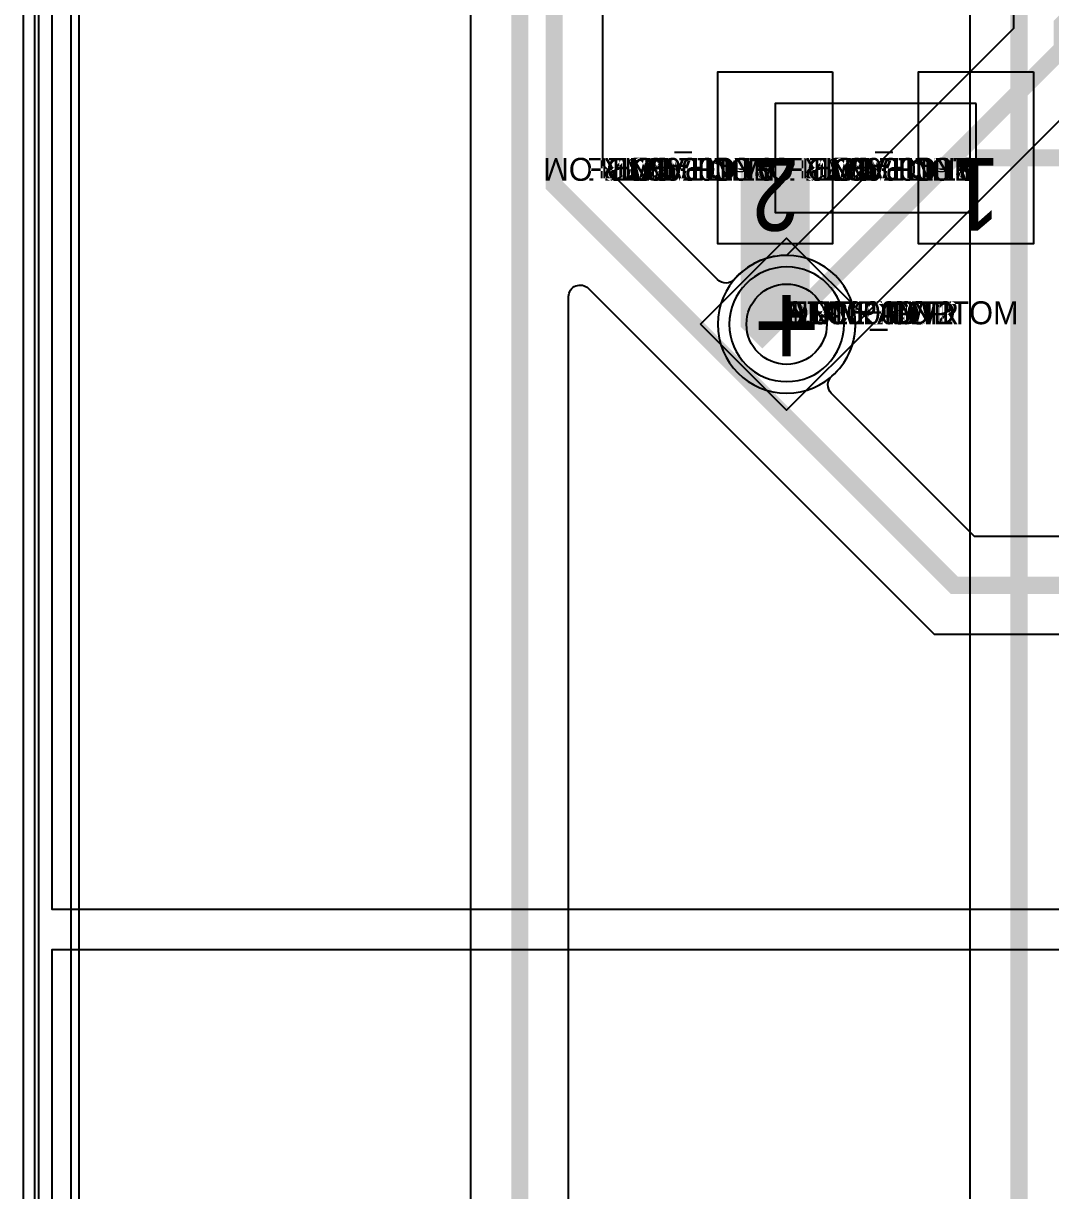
# Model space of a CAD drawing. Extents: x 0 to 323, y 0 to 320.
# Drawn here: x 0 to 8.95, y 34.4 to 44.57 of the extents above; entities that cross this region are included whole.
import ezdxf
from ezdxf.enums import TextEntityAlignment as Align

# ---------------------------------------------------------------- set-up
doc = ezdxf.new("R2010")
doc.units = 0
doc.header["$MEASUREMENT"] = 0
doc.layers.get('0').update_dxf_attribs({"linetype": 'CONTINUOUS'})
for name, color, linetype in [('BOARD_GEOMETRY_OUTLINE', 1, 'CONTINUOUS'), ('CDN_FIGURES', 7, 'CONTINUOUS'), ('ETCH_BOTTOM', 7, 'CONTINUOUS'), ('ETCH_GND', 3, 'CONTINUOUS'), ('ETCH_INT1', 4, 'CONTINUOUS'), ('ETCH_INT2', 5, 'CONTINUOUS'), ('ETCH_PWR', 6, 'CONTINUOUS'), ('ETCH_TOP', 2, 'CONTINUOUS'), ('MANUFACTURING_NCLEGEND-1-6', 8, 'CONTINUOUS'), ('PACKAGE_GEOMETRY_ASSEMBLY_TOP', 11, 'CONTINUOUS'), ('PACKAGE_GEOMETRY_PIN_NUMBER', 9, 'CONTINUOUS')]:
    doc.layers.add(name, color=color, linetype=linetype)

# ---------------------------------------------------------------- blocks, each defined once
blk = doc.blocks.new('PAD_INFO')
for tag in ['SHAPE_TYPE', 'PAD_HEIGHT', 'PAD_LAYER', 'PAD_TYPE', 'PAD_WIDTH']:
    blk.add_attdef(tag, (0, 0), '', height=0.2)
at = {"flags": 2}
blk.add_attdef('CDN_TYPE', (0, 0), '', height=0.2, dxfattribs=at)
blk = doc.blocks.new('DRILL_INFO')
at = {"flags": 2}
blk.add_attdef('CDN_TYPE', (0, 0), '', height=0.2, dxfattribs=at)
for tag in ['FSHAPE', 'FCHAR', 'DRILL_HEIGHT', 'DIAMETER', 'PLATED', 'DRILL_WIDTH']:
    blk.add_attdef(tag, (0, 0), '', height=0.2)
blk = doc.blocks.new('VIA0700X0300')
at = {"layer": 'ETCH_BOTTOM'}
blk.add_circle((0, 0), 0.35, dxfattribs=at)
at = {"layer": 'ETCH_GND'}
blk.add_circle((0, 0), 0.35, dxfattribs=at)
at = {"layer": 'ETCH_INT1'}
blk.add_circle((0, 0), 0.35, dxfattribs=at)
at = {"layer": 'ETCH_INT2'}
blk.add_circle((0, 0), 0.35, dxfattribs=at)
at = {"layer": 'ETCH_PWR'}
blk.add_circle((0, 0), 0.35, dxfattribs=at)
at = {"layer": 'ETCH_TOP'}
blk.add_circle((0, 0), 0.35, dxfattribs=at)
ref = blk.add_blockref('PAD_INFO', (0, 0))
ref.add_attrib('PAD_LAYER', 'ETCH_TOP', (0, 0), dxfattribs={"height": 0.2})
ref.add_attrib('SHAPE_TYPE', 'NULL', (0, 0), dxfattribs={"height": 0.2})
ref.add_attrib('PAD_TYPE', 'ANTIPAD', (0, 0), dxfattribs={"height": 0.2})
ref.add_attrib('PAD_WIDTH', '0.000000', (0, 0), dxfattribs={"height": 0.2})
ref.add_attrib('PAD_HEIGHT', '0.000000', (0, 0), dxfattribs={"height": 0.2})
ref = blk.add_blockref('PAD_INFO', (0, 0))
ref.add_attrib('PAD_LAYER', 'ETCH_GND', (0, 0), dxfattribs={"height": 0.2})
ref.add_attrib('SHAPE_TYPE', 'NULL', (0, 0), dxfattribs={"height": 0.2})
ref.add_attrib('PAD_TYPE', 'ANTIPAD', (0, 0), dxfattribs={"height": 0.2})
ref.add_attrib('PAD_WIDTH', '0.000000', (0, 0), dxfattribs={"height": 0.2})
ref.add_attrib('PAD_HEIGHT', '0.000000', (0, 0), dxfattribs={"height": 0.2})
ref = blk.add_blockref('PAD_INFO', (0, 0))
ref.add_attrib('PAD_LAYER', 'ETCH_INT1', (0, 0), dxfattribs={"height": 0.2})
ref.add_attrib('SHAPE_TYPE', 'NULL', (0, 0), dxfattribs={"height": 0.2})
ref.add_attrib('PAD_TYPE', 'ANTIPAD', (0, 0), dxfattribs={"height": 0.2})
ref.add_attrib('PAD_WIDTH', '0.000000', (0, 0), dxfattribs={"height": 0.2})
ref.add_attrib('PAD_HEIGHT', '0.000000', (0, 0), dxfattribs={"height": 0.2})
ref = blk.add_blockref('PAD_INFO', (0, 0))
ref.add_attrib('PAD_LAYER', 'ETCH_INT2', (0, 0), dxfattribs={"height": 0.2})
ref.add_attrib('SHAPE_TYPE', 'NULL', (0, 0), dxfattribs={"height": 0.2})
ref.add_attrib('PAD_TYPE', 'ANTIPAD', (0, 0), dxfattribs={"height": 0.2})
ref.add_attrib('PAD_WIDTH', '0.000000', (0, 0), dxfattribs={"height": 0.2})
ref.add_attrib('PAD_HEIGHT', '0.000000', (0, 0), dxfattribs={"height": 0.2})
ref = blk.add_blockref('PAD_INFO', (0, 0))
ref.add_attrib('PAD_LAYER', 'ETCH_PWR', (0, 0), dxfattribs={"height": 0.2})
ref.add_attrib('SHAPE_TYPE', 'NULL', (0, 0), dxfattribs={"height": 0.2})
ref.add_attrib('PAD_TYPE', 'ANTIPAD', (0, 0), dxfattribs={"height": 0.2})
ref.add_attrib('PAD_WIDTH', '0.000000', (0, 0), dxfattribs={"height": 0.2})
ref.add_attrib('PAD_HEIGHT', '0.000000', (0, 0), dxfattribs={"height": 0.2})
ref = blk.add_blockref('PAD_INFO', (0, 0))
ref.add_attrib('PAD_LAYER', 'ETCH_BOTTOM', (0, 0), dxfattribs={"height": 0.2})
ref.add_attrib('SHAPE_TYPE', 'NULL', (0, 0), dxfattribs={"height": 0.2})
ref.add_attrib('PAD_TYPE', 'ANTIPAD', (0, 0), dxfattribs={"height": 0.2})
ref.add_attrib('PAD_WIDTH', '0.000000', (0, 0), dxfattribs={"height": 0.2})
ref.add_attrib('PAD_HEIGHT', '0.000000', (0, 0), dxfattribs={"height": 0.2})
ref = blk.add_blockref('PAD_INFO', (0, 0))
ref.add_attrib('PAD_LAYER', 'ETCH_TOP', (0, 0), dxfattribs={"height": 0.2})
ref.add_attrib('SHAPE_TYPE', 'NULL', (0, 0), dxfattribs={"height": 0.2})
ref.add_attrib('PAD_TYPE', 'THERMAL', (0, 0), dxfattribs={"height": 0.2})
ref.add_attrib('PAD_WIDTH', '0.000000', (0, 0), dxfattribs={"height": 0.2})
ref.add_attrib('PAD_HEIGHT', '0.000000', (0, 0), dxfattribs={"height": 0.2})
ref = blk.add_blockref('PAD_INFO', (0, 0))
ref.add_attrib('PAD_LAYER', 'ETCH_GND', (0, 0), dxfattribs={"height": 0.2})
ref.add_attrib('SHAPE_TYPE', 'NULL', (0, 0), dxfattribs={"height": 0.2})
ref.add_attrib('PAD_TYPE', 'THERMAL', (0, 0), dxfattribs={"height": 0.2})
ref.add_attrib('PAD_WIDTH', '0.000000', (0, 0), dxfattribs={"height": 0.2})
ref.add_attrib('PAD_HEIGHT', '0.000000', (0, 0), dxfattribs={"height": 0.2})
ref = blk.add_blockref('PAD_INFO', (0, 0))
ref.add_attrib('PAD_LAYER', 'ETCH_INT1', (0, 0), dxfattribs={"height": 0.2})
ref.add_attrib('SHAPE_TYPE', 'NULL', (0, 0), dxfattribs={"height": 0.2})
ref.add_attrib('PAD_TYPE', 'THERMAL', (0, 0), dxfattribs={"height": 0.2})
ref.add_attrib('PAD_WIDTH', '0.000000', (0, 0), dxfattribs={"height": 0.2})
ref.add_attrib('PAD_HEIGHT', '0.000000', (0, 0), dxfattribs={"height": 0.2})
ref = blk.add_blockref('PAD_INFO', (0, 0))
ref.add_attrib('PAD_LAYER', 'ETCH_INT2', (0, 0), dxfattribs={"height": 0.2})
ref.add_attrib('SHAPE_TYPE', 'NULL', (0, 0), dxfattribs={"height": 0.2})
ref.add_attrib('PAD_TYPE', 'THERMAL', (0, 0), dxfattribs={"height": 0.2})
ref.add_attrib('PAD_WIDTH', '0.000000', (0, 0), dxfattribs={"height": 0.2})
ref.add_attrib('PAD_HEIGHT', '0.000000', (0, 0), dxfattribs={"height": 0.2})
ref = blk.add_blockref('PAD_INFO', (0, 0))
ref.add_attrib('PAD_LAYER', 'ETCH_PWR', (0, 0), dxfattribs={"height": 0.2})
ref.add_attrib('SHAPE_TYPE', 'NULL', (0, 0), dxfattribs={"height": 0.2})
ref.add_attrib('PAD_TYPE', 'THERMAL', (0, 0), dxfattribs={"height": 0.2})
ref.add_attrib('PAD_WIDTH', '0.000000', (0, 0), dxfattribs={"height": 0.2})
ref.add_attrib('PAD_HEIGHT', '0.000000', (0, 0), dxfattribs={"height": 0.2})
ref = blk.add_blockref('PAD_INFO', (0, 0))
ref.add_attrib('PAD_LAYER', 'ETCH_BOTTOM', (0, 0), dxfattribs={"height": 0.2})
ref.add_attrib('SHAPE_TYPE', 'NULL', (0, 0), dxfattribs={"height": 0.2})
ref.add_attrib('PAD_TYPE', 'THERMAL', (0, 0), dxfattribs={"height": 0.2})
ref.add_attrib('PAD_WIDTH', '0.000000', (0, 0), dxfattribs={"height": 0.2})
ref.add_attrib('PAD_HEIGHT', '0.000000', (0, 0), dxfattribs={"height": 0.2})
ref = blk.add_blockref('PAD_INFO', (0, 0))
ref.add_attrib('PAD_LAYER', 'ETCH_TOP', (0, 0), dxfattribs={"height": 0.2})
ref.add_attrib('SHAPE_TYPE', 'CIRCLE', (0, 0), dxfattribs={"height": 0.2})
ref.add_attrib('PAD_TYPE', 'REGULAR', (0, 0), dxfattribs={"height": 0.2})
ref.add_attrib('PAD_WIDTH', '0.700000', (0, 0), dxfattribs={"height": 0.2})
ref.add_attrib('PAD_HEIGHT', '0.700000', (0, 0), dxfattribs={"height": 0.2})
ref = blk.add_blockref('PAD_INFO', (0, 0))
ref.add_attrib('PAD_LAYER', 'ETCH_GND', (0, 0), dxfattribs={"height": 0.2})
ref.add_attrib('SHAPE_TYPE', 'CIRCLE', (0, 0), dxfattribs={"height": 0.2})
ref.add_attrib('PAD_TYPE', 'REGULAR', (0, 0), dxfattribs={"height": 0.2})
ref.add_attrib('PAD_WIDTH', '0.700000', (0, 0), dxfattribs={"height": 0.2})
ref.add_attrib('PAD_HEIGHT', '0.700000', (0, 0), dxfattribs={"height": 0.2})
ref = blk.add_blockref('PAD_INFO', (0, 0))
ref.add_attrib('PAD_LAYER', 'ETCH_INT1', (0, 0), dxfattribs={"height": 0.2})
ref.add_attrib('SHAPE_TYPE', 'CIRCLE', (0, 0), dxfattribs={"height": 0.2})
ref.add_attrib('PAD_TYPE', 'REGULAR', (0, 0), dxfattribs={"height": 0.2})
ref.add_attrib('PAD_WIDTH', '0.700000', (0, 0), dxfattribs={"height": 0.2})
ref.add_attrib('PAD_HEIGHT', '0.700000', (0, 0), dxfattribs={"height": 0.2})
ref = blk.add_blockref('PAD_INFO', (0, 0))
ref.add_attrib('PAD_LAYER', 'ETCH_INT2', (0, 0), dxfattribs={"height": 0.2})
ref.add_attrib('SHAPE_TYPE', 'CIRCLE', (0, 0), dxfattribs={"height": 0.2})
ref.add_attrib('PAD_TYPE', 'REGULAR', (0, 0), dxfattribs={"height": 0.2})
ref.add_attrib('PAD_WIDTH', '0.700000', (0, 0), dxfattribs={"height": 0.2})
ref.add_attrib('PAD_HEIGHT', '0.700000', (0, 0), dxfattribs={"height": 0.2})
ref = blk.add_blockref('PAD_INFO', (0, 0))
ref.add_attrib('PAD_LAYER', 'ETCH_PWR', (0, 0), dxfattribs={"height": 0.2})
ref.add_attrib('SHAPE_TYPE', 'CIRCLE', (0, 0), dxfattribs={"height": 0.2})
ref.add_attrib('PAD_TYPE', 'REGULAR', (0, 0), dxfattribs={"height": 0.2})
ref.add_attrib('PAD_WIDTH', '0.700000', (0, 0), dxfattribs={"height": 0.2})
ref.add_attrib('PAD_HEIGHT', '0.700000', (0, 0), dxfattribs={"height": 0.2})
ref = blk.add_blockref('PAD_INFO', (0, 0))
ref.add_attrib('PAD_LAYER', 'ETCH_BOTTOM', (0, 0), dxfattribs={"height": 0.2})
ref.add_attrib('SHAPE_TYPE', 'CIRCLE', (0, 0), dxfattribs={"height": 0.2})
ref.add_attrib('PAD_TYPE', 'REGULAR', (0, 0), dxfattribs={"height": 0.2})
ref.add_attrib('PAD_WIDTH', '0.700000', (0, 0), dxfattribs={"height": 0.2})
ref.add_attrib('PAD_HEIGHT', '0.700000', (0, 0), dxfattribs={"height": 0.2})
ref = blk.add_blockref('DRILL_INFO', (0, 0))
ref.add_attrib('DIAMETER', '0.300000', (0, 0), dxfattribs={"height": 0.2})
ref.add_attrib('PLATED', 'PLATED', (0, 0), dxfattribs={"height": 0.2})
ref.add_attrib('FSHAPE', 'DIAMOND', (0, 0), dxfattribs={"height": 0.2})
ref.add_attrib('FCHAR', '+', (0, 0), dxfattribs={"height": 0.2})
ref.add_attrib('DRILL_WIDTH', '1.500000', (0, 0), dxfattribs={"height": 0.2})
ref.add_attrib('DRILL_HEIGHT', '1.500000', (0, 0), dxfattribs={"height": 0.2})
for tag in ['CDN_TYPE', 'PIN']:
    blk.add_attdef(tag, (0, 0), '', height=0.2)
at = {"flags": 2}
for tag in ['PSTKNAME', 'BBV']:
    blk.add_attdef(tag, (0, 0), '', height=0.2, dxfattribs=at)
blk = doc.blocks.new('FIGURE_DIAMOND')
at = {"layer": 'CDN_FIGURES'}
blk.add_lwpolyline([(-0.5, 0), (0, 0.5), (0.5, 0), (0, -0.5)], close=True, dxfattribs=at)
blk = doc.blocks.new('RC1000X1500TS')
at = {"layer": 'ETCH_TOP'}
blk.add_lwpolyline([(-0.5, -0.75), (-0.5, 0.75), (0.5, 0.75), (0.5, -0.75)], close=True, dxfattribs=at)
ref = blk.add_blockref('PAD_INFO', (0, 0))
ref.add_attrib('PAD_LAYER', 'ETCH_TOP', (0, 0), dxfattribs={"height": 0.2})
ref.add_attrib('SHAPE_TYPE', 'NULL', (0, 0), dxfattribs={"height": 0.2})
ref.add_attrib('PAD_TYPE', 'ANTIPAD', (0, 0), dxfattribs={"height": 0.2})
ref.add_attrib('PAD_WIDTH', '0.000000', (0, 0), dxfattribs={"height": 0.2})
ref.add_attrib('PAD_HEIGHT', '0.000000', (0, 0), dxfattribs={"height": 0.2})
ref = blk.add_blockref('PAD_INFO', (0, 0))
ref.add_attrib('PAD_LAYER', 'ETCH_GND', (0, 0), dxfattribs={"height": 0.2})
ref.add_attrib('SHAPE_TYPE', 'NULL', (0, 0), dxfattribs={"height": 0.2})
ref.add_attrib('PAD_TYPE', 'ANTIPAD', (0, 0), dxfattribs={"height": 0.2})
ref.add_attrib('PAD_WIDTH', '0.000000', (0, 0), dxfattribs={"height": 0.2})
ref.add_attrib('PAD_HEIGHT', '0.000000', (0, 0), dxfattribs={"height": 0.2})
ref = blk.add_blockref('PAD_INFO', (0, 0))
ref.add_attrib('PAD_LAYER', 'ETCH_INT1', (0, 0), dxfattribs={"height": 0.2})
ref.add_attrib('SHAPE_TYPE', 'NULL', (0, 0), dxfattribs={"height": 0.2})
ref.add_attrib('PAD_TYPE', 'ANTIPAD', (0, 0), dxfattribs={"height": 0.2})
ref.add_attrib('PAD_WIDTH', '0.000000', (0, 0), dxfattribs={"height": 0.2})
ref.add_attrib('PAD_HEIGHT', '0.000000', (0, 0), dxfattribs={"height": 0.2})
ref = blk.add_blockref('PAD_INFO', (0, 0))
ref.add_attrib('PAD_LAYER', 'ETCH_INT2', (0, 0), dxfattribs={"height": 0.2})
ref.add_attrib('SHAPE_TYPE', 'NULL', (0, 0), dxfattribs={"height": 0.2})
ref.add_attrib('PAD_TYPE', 'ANTIPAD', (0, 0), dxfattribs={"height": 0.2})
ref.add_attrib('PAD_WIDTH', '0.000000', (0, 0), dxfattribs={"height": 0.2})
ref.add_attrib('PAD_HEIGHT', '0.000000', (0, 0), dxfattribs={"height": 0.2})
ref = blk.add_blockref('PAD_INFO', (0, 0))
ref.add_attrib('PAD_LAYER', 'ETCH_PWR', (0, 0), dxfattribs={"height": 0.2})
ref.add_attrib('SHAPE_TYPE', 'NULL', (0, 0), dxfattribs={"height": 0.2})
ref.add_attrib('PAD_TYPE', 'ANTIPAD', (0, 0), dxfattribs={"height": 0.2})
ref.add_attrib('PAD_WIDTH', '0.000000', (0, 0), dxfattribs={"height": 0.2})
ref.add_attrib('PAD_HEIGHT', '0.000000', (0, 0), dxfattribs={"height": 0.2})
ref = blk.add_blockref('PAD_INFO', (0, 0))
ref.add_attrib('PAD_LAYER', 'ETCH_BOTTOM', (0, 0), dxfattribs={"height": 0.2})
ref.add_attrib('SHAPE_TYPE', 'NULL', (0, 0), dxfattribs={"height": 0.2})
ref.add_attrib('PAD_TYPE', 'ANTIPAD', (0, 0), dxfattribs={"height": 0.2})
ref.add_attrib('PAD_WIDTH', '0.000000', (0, 0), dxfattribs={"height": 0.2})
ref.add_attrib('PAD_HEIGHT', '0.000000', (0, 0), dxfattribs={"height": 0.2})
ref = blk.add_blockref('PAD_INFO', (0, 0))
ref.add_attrib('PAD_LAYER', 'ETCH_TOP', (0, 0), dxfattribs={"height": 0.2})
ref.add_attrib('SHAPE_TYPE', 'NULL', (0, 0), dxfattribs={"height": 0.2})
ref.add_attrib('PAD_TYPE', 'THERMAL', (0, 0), dxfattribs={"height": 0.2})
ref.add_attrib('PAD_WIDTH', '0.000000', (0, 0), dxfattribs={"height": 0.2})
ref.add_attrib('PAD_HEIGHT', '0.000000', (0, 0), dxfattribs={"height": 0.2})
ref = blk.add_blockref('PAD_INFO', (0, 0))
ref.add_attrib('PAD_LAYER', 'ETCH_GND', (0, 0), dxfattribs={"height": 0.2})
ref.add_attrib('SHAPE_TYPE', 'NULL', (0, 0), dxfattribs={"height": 0.2})
ref.add_attrib('PAD_TYPE', 'THERMAL', (0, 0), dxfattribs={"height": 0.2})
ref.add_attrib('PAD_WIDTH', '0.000000', (0, 0), dxfattribs={"height": 0.2})
ref.add_attrib('PAD_HEIGHT', '0.000000', (0, 0), dxfattribs={"height": 0.2})
ref = blk.add_blockref('PAD_INFO', (0, 0))
ref.add_attrib('PAD_LAYER', 'ETCH_INT1', (0, 0), dxfattribs={"height": 0.2})
ref.add_attrib('SHAPE_TYPE', 'NULL', (0, 0), dxfattribs={"height": 0.2})
ref.add_attrib('PAD_TYPE', 'THERMAL', (0, 0), dxfattribs={"height": 0.2})
ref.add_attrib('PAD_WIDTH', '0.000000', (0, 0), dxfattribs={"height": 0.2})
ref.add_attrib('PAD_HEIGHT', '0.000000', (0, 0), dxfattribs={"height": 0.2})
ref = blk.add_blockref('PAD_INFO', (0, 0))
ref.add_attrib('PAD_LAYER', 'ETCH_INT2', (0, 0), dxfattribs={"height": 0.2})
ref.add_attrib('SHAPE_TYPE', 'NULL', (0, 0), dxfattribs={"height": 0.2})
ref.add_attrib('PAD_TYPE', 'THERMAL', (0, 0), dxfattribs={"height": 0.2})
ref.add_attrib('PAD_WIDTH', '0.000000', (0, 0), dxfattribs={"height": 0.2})
ref.add_attrib('PAD_HEIGHT', '0.000000', (0, 0), dxfattribs={"height": 0.2})
ref = blk.add_blockref('PAD_INFO', (0, 0))
ref.add_attrib('PAD_LAYER', 'ETCH_PWR', (0, 0), dxfattribs={"height": 0.2})
ref.add_attrib('SHAPE_TYPE', 'NULL', (0, 0), dxfattribs={"height": 0.2})
ref.add_attrib('PAD_TYPE', 'THERMAL', (0, 0), dxfattribs={"height": 0.2})
ref.add_attrib('PAD_WIDTH', '0.000000', (0, 0), dxfattribs={"height": 0.2})
ref.add_attrib('PAD_HEIGHT', '0.000000', (0, 0), dxfattribs={"height": 0.2})
ref = blk.add_blockref('PAD_INFO', (0, 0))
ref.add_attrib('PAD_LAYER', 'ETCH_BOTTOM', (0, 0), dxfattribs={"height": 0.2})
ref.add_attrib('SHAPE_TYPE', 'NULL', (0, 0), dxfattribs={"height": 0.2})
ref.add_attrib('PAD_TYPE', 'THERMAL', (0, 0), dxfattribs={"height": 0.2})
ref.add_attrib('PAD_WIDTH', '0.000000', (0, 0), dxfattribs={"height": 0.2})
ref.add_attrib('PAD_HEIGHT', '0.000000', (0, 0), dxfattribs={"height": 0.2})
ref = blk.add_blockref('PAD_INFO', (0, 0))
ref.add_attrib('PAD_LAYER', 'ETCH_GND', (0, 0), dxfattribs={"height": 0.2})
ref.add_attrib('SHAPE_TYPE', 'NULL', (0, 0), dxfattribs={"height": 0.2})
ref.add_attrib('PAD_TYPE', 'REGULAR', (0, 0), dxfattribs={"height": 0.2})
ref.add_attrib('PAD_WIDTH', '0.000000', (0, 0), dxfattribs={"height": 0.2})
ref.add_attrib('PAD_HEIGHT', '0.000000', (0, 0), dxfattribs={"height": 0.2})
ref = blk.add_blockref('PAD_INFO', (0, 0))
ref.add_attrib('PAD_LAYER', 'ETCH_INT1', (0, 0), dxfattribs={"height": 0.2})
ref.add_attrib('SHAPE_TYPE', 'NULL', (0, 0), dxfattribs={"height": 0.2})
ref.add_attrib('PAD_TYPE', 'REGULAR', (0, 0), dxfattribs={"height": 0.2})
ref.add_attrib('PAD_WIDTH', '0.000000', (0, 0), dxfattribs={"height": 0.2})
ref.add_attrib('PAD_HEIGHT', '0.000000', (0, 0), dxfattribs={"height": 0.2})
ref = blk.add_blockref('PAD_INFO', (0, 0))
ref.add_attrib('PAD_LAYER', 'ETCH_INT2', (0, 0), dxfattribs={"height": 0.2})
ref.add_attrib('SHAPE_TYPE', 'NULL', (0, 0), dxfattribs={"height": 0.2})
ref.add_attrib('PAD_TYPE', 'REGULAR', (0, 0), dxfattribs={"height": 0.2})
ref.add_attrib('PAD_WIDTH', '0.000000', (0, 0), dxfattribs={"height": 0.2})
ref.add_attrib('PAD_HEIGHT', '0.000000', (0, 0), dxfattribs={"height": 0.2})
ref = blk.add_blockref('PAD_INFO', (0, 0))
ref.add_attrib('PAD_LAYER', 'ETCH_PWR', (0, 0), dxfattribs={"height": 0.2})
ref.add_attrib('SHAPE_TYPE', 'NULL', (0, 0), dxfattribs={"height": 0.2})
ref.add_attrib('PAD_TYPE', 'REGULAR', (0, 0), dxfattribs={"height": 0.2})
ref.add_attrib('PAD_WIDTH', '0.000000', (0, 0), dxfattribs={"height": 0.2})
ref.add_attrib('PAD_HEIGHT', '0.000000', (0, 0), dxfattribs={"height": 0.2})
ref = blk.add_blockref('PAD_INFO', (0, 0))
ref.add_attrib('PAD_LAYER', 'ETCH_BOTTOM', (0, 0), dxfattribs={"height": 0.2})
ref.add_attrib('SHAPE_TYPE', 'NULL', (0, 0), dxfattribs={"height": 0.2})
ref.add_attrib('PAD_TYPE', 'REGULAR', (0, 0), dxfattribs={"height": 0.2})
ref.add_attrib('PAD_WIDTH', '0.000000', (0, 0), dxfattribs={"height": 0.2})
ref.add_attrib('PAD_HEIGHT', '0.000000', (0, 0), dxfattribs={"height": 0.2})
ref = blk.add_blockref('DRILL_INFO', (0, 0))
ref.add_attrib('DIAMETER', '0.000000', (0, 0), dxfattribs={"height": 0.2})
ref.add_attrib('PLATED', 'PLATED', (0, 0), dxfattribs={"height": 0.2})
ref.add_attrib('FSHAPE', 'NULL', (0, 0), dxfattribs={"height": 0.2})
ref.add_attrib('DRILL_WIDTH', '0.000000', (0, 0), dxfattribs={"height": 0.2})
ref.add_attrib('DRILL_HEIGHT', '0.000000', (0, 0), dxfattribs={"height": 0.2})
ref = blk.add_blockref('PAD_INFO', (0, 0))
ref.add_attrib('PAD_LAYER', 'ETCH_TOP', (0, 0), dxfattribs={"height": 0.2})
ref.add_attrib('SHAPE_TYPE', 'RECTANGLE', (0, 0), dxfattribs={"height": 0.2})
ref.add_attrib('PAD_TYPE', 'REGULAR', (0, 0), dxfattribs={"height": 0.2})
ref.add_attrib('PAD_WIDTH', '1.000000', (0, 0), dxfattribs={"height": 0.2})
ref.add_attrib('PAD_HEIGHT', '1.500000', (0, 0), dxfattribs={"height": 0.2})
for tag in ['CDN_TYPE', 'PIN']:
    blk.add_attdef(tag, (0, 0), '', height=0.2)
at = {"flags": 2}
for tag in ['PSTKNAME', 'BBV']:
    blk.add_attdef(tag, (0, 0), '', height=0.2, dxfattribs=at)
blk = doc.blocks.new('F56')
at = {"layer": 'PACKAGE_GEOMETRY_ASSEMBLY_TOP'}
blk.add_lwpolyline([(0, -0.475), (1.75, -0.475), (1.75, 0.475), (0, 0.475)], close=True, dxfattribs=at)
at = {"layer": 'ETCH_TOP'}
ref = blk.add_blockref('RC1000X1500TS', (0, 0), dxfattribs=at)
ref.add_attrib('CDN_TYPE', 'PIN', (0, 0), dxfattribs={"height": 0.2})
ref.add_attrib('PIN', '1', (0, 0), dxfattribs={"height": 0.2})
ref = blk.add_blockref('RC1000X1500TS', (1.75, 0), dxfattribs=at)
ref.add_attrib('CDN_TYPE', 'PIN', (0, 0), dxfattribs={"height": 0.2})
ref.add_attrib('PIN', '2', (0, 0), dxfattribs={"height": 0.2})
at = {"flags": 2}
for tag in ['SYMBOL_TYPE', 'CDN_TYPE', 'REFDES']:
    blk.add_attdef(tag, (0, 0), '', height=0.2, dxfattribs=at)

msp = doc.modelspace()

# ---------------------------------------------------------------- linework, layer by layer
at = {"layer": 'BOARD_GEOMETRY_OUTLINE'}
msp.add_lwpolyline([(0, 116.6), (0, 118.2), (190.2, 118.2), (190.2, 0), (0, 0), (0, 118.2)], dxfattribs=at)
at = {"layer": 'ETCH_BOTTOM'}
msp.add_lwpolyline([(0.135, 0.375), (0.135, 117.746), (189.669, 117.746), (189.669, 0.375)], close=True, dxfattribs=at)
for points, format in [([(53.162, 5.149), (50.205, 5.149), (48.746, 3.69), (11.318, 3.69), (9.779, 5.229, 0.590049), (9.608, 5.18), (9.608, 5.18, -5.885002), (9.332, 7.609, 0.796993), (9.525, 7.653), (9.525, 9.374), (3.9, 14.999), (3.9, 51.614), (18.136, 65.85), (18.964, 65.85), (19.177, 65.638, 0.668179), (19.35, 65.709), (19.35, 68.195), (18.946, 68.195), (18.199, 67.448), (13.79, 67.448), (10.75, 70.488), (10.75, 105.042)], "xyb"), ([(42.025, 70.215, 0.15, 0.15, 0), (42.025, 68.212, 0.15, 0.15, 0), (41.33, 67.517, 0.15, 0.15, 0), (41.33, 66.92, 0.15, 0.15, 0), (40.993, 66.583, 0.15, 0.15, 0), (40.396, 66.583, 0.15, 0.15, 0), (39.654, 65.841, 0.15, 0.15, 0), (34.153, 65.841, 0.15, 0.15, 0), (33.525, 65.213, 0.15, 0.15, 0), (33.525, 62.707, 0.15, 0.15, 0), (33.393, 62.575, 0.15, 0.15, 0), (31.863, 62.575, 0.15, 0.15, 0), (16.389, 47.101, 0.15, 0.15, 0), (11.59, 47.101, 0.15, 0.15, 0), (9.05, 44.561, 0.15, 0.15, 0), (9.05, 44.35, 0.15, 0.15, 0), (6.65, 41.95, 0.15, 0.15, 0)], "xyseb"), ([(52.9, 8.445, 0.15, 0.15, 0), (48.57, 4.115, 0.15, 0.15, 0), (11.494, 4.115, 0.15, 0.15, 0), (9.95, 5.659, 0.15, 0.15, 0), (9.95, 9.55, 0.15, 0.15, 0), (4.325, 15.175, 0.15, 0.15, 0), (4.325, 51.438, 0.15, 0.15, 0), (18.312, 65.425, 0.15, 0.15, 0), (18.788, 65.425, 0.15, 0.15, 0), (19.125, 65.088, 0.15, 0.15, 0), (19.125, 64.162, 0.15, 0.15, 0), (19.712, 63.575, 0.15, 0.15, 0), (24.088, 63.575, 0.15, 0.15, 0), (25.8, 65.287, 0.15, 0.15, 0), (25.8, 68.35, 0.15, 0.15, 0)], "xyseb"), ([(18.55, 64.85, 0.15, 0.15, 0), (4.625, 50.925, 0.15, 0.15, 0), (4.625, 43.162, 0.15, 0.15, 0), (8.112, 39.675, 0.15, 0.15, 0), (14.966, 39.675, 0.15, 0.15, 0), (15.676, 40.385, 0.15, 0.15, 0), (51.378, 40.385, 0.15, 0.15, 0), (65.225, 26.538, 0.15, 0.15, 0), (65.225, 25.275, 0.15, 0.15, 0), (64.6, 24.65, 0.15, 0.15, 0)], "xyseb"), ([(27.975, 50.226), (21.899, 44.15), (21.879, 44.15, 0.680805), (21.506, 43.097, -0.434813), (21.511, 42.949), (19.787, 41.225), (15.569, 41.225), (15.556, 41.256, 1.046682), (13.49, 40.25, -0.569164), (13.401, 40.1), (13.059, 40.1, -0.569164), (12.97, 40.25, 1.683132), (10.95, 40.25, -0.569164), (10.861, 40.1), (8.288, 40.1), (7.039, 41.349, -0.434813), (7.044, 41.497, 0.20795), (7.25, 41.929), (7.25, 41.949), (9.475, 44.174), (9.475, 44.385), (10.688, 45.598, -0.569037)], "xyb"), ([(8.625, 44.737), (8.625, 44.526), (6.649, 42.55), (6.629, 42.55, 0.20795), (6.197, 42.344), (6.197, 42.344, -0.434813), (6.049, 42.339), (5.05, 43.338), (5.05, 45.45, -0.434609)], "xyb"), ([(4.75, 15.351), (4.75, 42.191, -0.668179), (4.923, 42.262), (7.936, 39.25), (11.079, 39.25, -0.669693), (11.15, 39.077, 2.427924), (12.77, 39.077, -0.669693), (12.841, 39.25), (13.619, 39.25, -0.669693), (13.69, 39.077, 2.634574), (15.214, 39.162, -0.448395), (15.205, 39.313), (15.852, 39.96), (31.81, 39.96)], "xyb")]:
    msp.add_lwpolyline(points, format=format, dxfattribs=at)
at = {"layer": 'ETCH_GND'}
msp.add_lwpolyline([(189.5, 0.35), (0.1, 0.35), (0.1, 117.55), (189.5, 117.55)], close=True, dxfattribs=at)
msp.add_lwpolyline([(7.15, 41.95, 1), (6.15, 41.95, 1)], format="xyb", close=True, dxfattribs=at)
at = {"layer": 'ETCH_INT1'}
msp.add_lwpolyline([(189.747, 0.331), (0.416, 0.331), (0.416, 117.577), (189.747, 117.577)], close=True, dxfattribs=at)
msp.add_lwpolyline([(7.25, 41.95, 1), (6.05, 41.95, 1)], format="xyb", close=True, dxfattribs=at)
at = {"layer": 'ETCH_INT2'}
msp.add_lwpolyline([(189.88, 0.665), (0.485, 0.665), (0.485, 117.596), (189.88, 117.596)], close=True, dxfattribs=at)
for points, format in [([(35.2, 15.8, 0.15, 0.15, 0), (15.691, 15.8, 0.15, 0.15, 0), (14.966, 16.525, 0.15, 0.15, 0), (11.784, 16.525, 0.15, 0.15, 0), (8.675, 19.634, 0.15, 0.15, 0), (8.675, 64.825, 0.15, 0.15, 0)], "xyseb"), ([(53.488, 8.241), (17.699, 8.241), (17.699, 15.375), (15.651, 15.375), (15.648, 15.327, -1.245407), (13.49, 15.95, 0.569164), (13.401, 16.1), (13.059, 16.1, 0.569164), (12.97, 15.95, -2.149371), (11.246, 16.302, 0.448627), (11.255, 16.453), (8.25, 19.458), (8.25, 64.499)], "xyb")]:
    msp.add_lwpolyline(points, format=format, dxfattribs=at)
msp.add_lwpolyline([(7.15, 41.95, 1), (6.15, 41.95, 1)], format="xyb", close=True, dxfattribs=at)
at = {"layer": 'ETCH_PWR'}
msp.add_lwpolyline([(63.65, 30.6), (46.4, 30.6), (42.25, 34.75), (31.8, 34.75), (29.7, 36.85), (0.25, 36.85), (0.25, 117.35)], dxfattribs=at)
msp.add_lwpolyline([(7.15, 41.95, 1), (6.15, 41.95, 1)], format="xyb", close=True, dxfattribs=at)
msp.add_lwpolyline([(58.25, 1.3), (1.05, 1.3), (0.25, 2.1), (0.25, 36.5), (11.03, 36.5, -0.613614), (11.112, 36.339, 1.967107), (12.808, 36.339, -0.613614), (12.89, 36.5), (13.57, 36.5, -0.613614), (13.652, 36.339, 1.967107), (15.348, 36.339, -0.613614), (15.43, 36.5), (29.6, 36.5)], format="xyb", dxfattribs=at)
at = {"layer": 'ETCH_TOP'}
for points in [[(6.55, 43.4, 0.6, 0.6, 0), (6.55, 42.05, 0.6, 0.6, 0), (6.65, 41.95, 0.6, 0.6, 0)], [(14.5, 43.34, 0.15, 0.15, 0), (13.551, 43.34, 0.15, 0.15, 0), (12.426, 42.215, 0.15, 0.15, 0), (11.494, 42.215, 0.15, 0.15, 0), (10.309, 43.4, 0.15, 0.15, 0), (8.3, 43.4, 0.15, 0.15, 0)]]:
    msp.add_lwpolyline(points, format="xyseb", dxfattribs=at)

# ---------------------------------------------------------------- block references
at = {"rotation": 180}
msp.add_blockref('F56', (8.3, 43.4), dxfattribs=at)
at = {"layer": 'ETCH_TOP'}
msp.add_blockref('VIA0700X0300', (6.65, 41.95), dxfattribs=at)
at = {"layer": 'MANUFACTURING_NCLEGEND-1-6', "xscale": 1.5, "yscale": 1.5}
msp.add_blockref('FIGURE_DIAMOND', (6.65, 41.95), dxfattribs=at)

# ---------------------------------------------------------------- texts
at = {"layer": 'MANUFACTURING_NCLEGEND-1-6'}
msp.add_text('+', height=0.75, dxfattribs=at).set_placement((6.65, 41.95), align=Align.MIDDLE_CENTER)
at = {"layer": 'PACKAGE_GEOMETRY_PIN_NUMBER', "width": 0.88}
for s, p in [('2', (6.55, 43.4)), ('1', (8.3, 43.4))]:
    msp.add_text(s, height=0.635, rotation=180, dxfattribs=at).set_placement(p, align=Align.CENTER)

doc.saveas('drawing.dxf')
